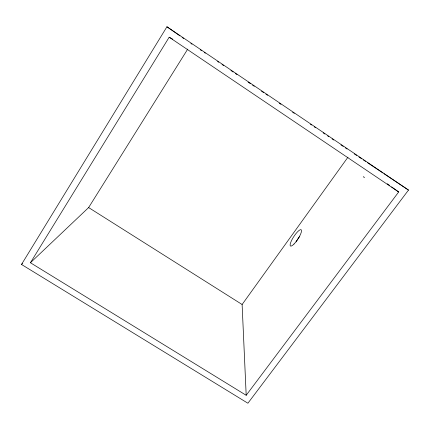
<?xml version="1.0" encoding="UTF-8"?>
<svg xmlns="http://www.w3.org/2000/svg" width="430" height="430" viewBox="0 0 430 430"><rect width="100%" height="100%" fill="white"/><g stroke="black" fill="none" stroke-linecap="round" stroke-linejoin="round"><path stroke-width="0.64" d="M21.5 264.461L166.942 26.767L408.5 190.076L247.9 403.233L21.5 264.461L22.489 263.552M391.623 186.894L398.68 191.963L246.191 395.294L30.422 262.746L169.183 37.206L172.688 39.157M30.422 262.746L88.628 207.566L187.749 49.068M246.191 395.294L242.111 304.504L347.967 157.181M363.296 176.746L363.753 176.993M363.952 177.096L364.581 177.488M88.628 207.566L242.111 304.504M355.588 154.741L356.707 155.483M358.932 156.971L361.716 158.831M363.388 159.944L365.618 161.433M367.285 162.551L382.883 172.962M383.995 173.709L408.5 190.076M169.183 37.206L398.68 191.963M190.872 43.446L191.984 44.199M200.326 49.837L201.433 50.59M204.218 52.465L205.325 53.218M217.558 61.485L218.671 62.237M222.004 64.495L223.675 65.618M230.899 70.504L233.125 72.009M235.35 73.514L237.016 74.637M248.137 82.157L250.362 83.656M252.582 85.161L254.254 86.29M261.478 91.176L263.703 92.676M265.928 94.181L267.594 95.309M279.269 103.2L280.935 104.329M292.61 112.219L294.281 113.348M310.401 124.243L311.513 124.996M314.292 126.877L315.405 127.629M323.188 132.886L324.854 134.015M327.638 135.896L328.751 136.649M332.084 138.901L333.75 140.029M340.979 144.915L343.204 146.415M345.43 147.92L347.096 149.049M354.32 153.935L355.433 154.687M166.942 26.767L179.939 35.878M182.105 37.399L183.734 38.539M387.279 183.777L389.451 185.335M296.071 241.934A9.707 2.472 -56.7 0 1 299.785 236.312M294.018 244.02A9.718 2.397 -56.7 0 0 301.409 230.066A9.718 2.397 -56.7 0 0 292.045 239.548A9.718 2.397 -56.7 0 0 294.018 244.02"/></g></svg>
